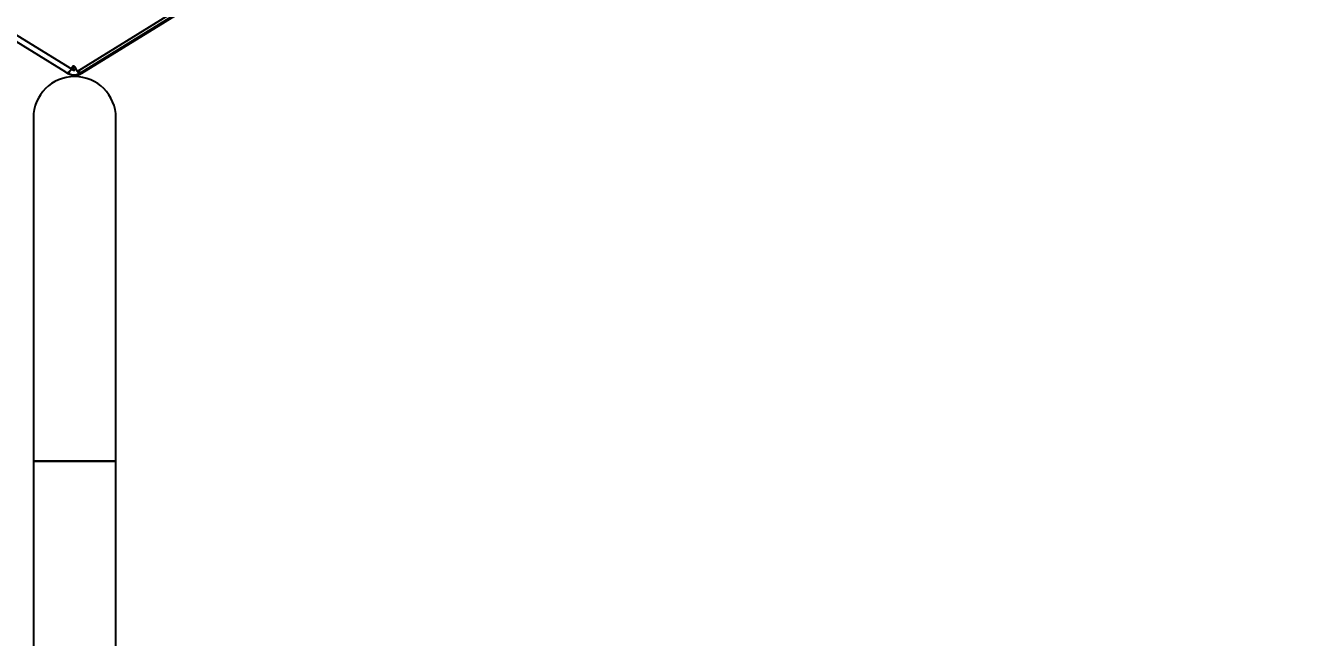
# Model space of a CAD drawing. Header units: millimetres. Extents: x -4720 to 4364, y -4819 to 4363.
# Drawn here: x 220 to 963, y -916 to -559 of the extents above; entities that cross this region are included whole.
import ezdxf

# ---------------------------------------------------------------- set-up
doc = ezdxf.new("R2010")
doc.units = ezdxf.units.MM
for name, color, linetype in [('DIKOM_ОБЪЕКТ', 7, 'Continuous'), ('DIKOM_РАЗМЕР_ЗОНА', 7, 'Continuous'), ('DIKOM_РАЗМЕР_ОБЪЕКТА', 7, 'Continuous')]:
    doc.layers.add(name, color=color, linetype=linetype)
doc.styles.add('style1', font='arial.ttf', dxfattribs={"width": 0.8})
doc.dimstyles.new('1-50', dxfattribs={"dimtxt": 300, "dimasz": 200, "dimexe": 100, "dimexo": 0, "dimgap": 100, "dimtad": 1, "dimdec": 0, "dimtxsty": 'style1', "dimcen": 0, "dimclrd": 7, "dimclre": 7, "dimadec": 1, "dimazin": 2, "dimtfac": 1, "dimtdec": 0, "dimtmove": 0, "dimatfit": 3, "dimfxl": 0, "dimlwd": 25, "dimlwe": 18, "dimarcsym": 0})

# ---------------------------------------------------------------- blocks, each defined once
blk = doc.blocks.new('*D9')
at = {"layer": 'Defpoints', "color": 0, "transparency": 16777216}
for p in [(-2136.5, 115.24), (2863.5, 115.24), (2863.5, -2539.25)]:
    blk.add_point(p, dxfattribs=at)
at = {"layer": 'DIKOM_РАЗМЕР_ОБЪЕКТА', "color": 7, "lineweight": 18, "transparency": 16777216}
for p, q in [((-2136.5, 115.24), (-2136.5, -2639.25)), ((2863.5, 115.24), (2863.5, -2639.25))]:
    blk.add_line(p, q, dxfattribs=at)
at = {"layer": 'DIKOM_РАЗМЕР_ОБЪЕКТА', "color": 7, "lineweight": 25, "transparency": 16777216}
blk.add_line((-1936.5, -2539.25), (2663.5, -2539.25), dxfattribs=at)
at = {"layer": 'DIKOM_РАЗМЕР_ОБЪЕКТА', "color": 7, "transparency": 16777216}
for points in [[(-1936.5, -2505.92), (-1936.5, -2572.58), (-2136.5, -2539.25)], [(2663.5, -2505.92), (2663.5, -2572.58), (2863.5, -2539.25)]]:
    blk.add_solid(points, dxfattribs=at)
at = {"layer": 'DIKOM_РАЗМЕР_ОБЪЕКТА', "color": 0, "transparency": 16777216, "insert": (363.5, -2286.08), "char_height": 300, "attachment_point": 5, "style": 'style1'}
blk.add_mtext('{\\fArial|b0|i0|c204|p34;5000}', dxfattribs=at)
blk = doc.blocks.new('*D10')
at = {"layer": 'Defpoints', "color": 0, "transparency": 16777216}
for p in [(-2674.62, 2212.87), (-210.39, 2212.87), (582.24, -1937.13)]:
    blk.add_point(p, dxfattribs=at)
at = {"layer": 'DIKOM_РАЗМЕР_ОБЪЕКТА', "color": 7, "lineweight": 18, "transparency": 16777216}
for p, q in [((-210.39, 2212.87), (-2774.62, 2212.87)), ((582.24, -1937.13), (-2774.62, -1937.13))]:
    blk.add_line(p, q, dxfattribs=at)
at = {"layer": 'DIKOM_РАЗМЕР_ОБЪЕКТА', "color": 7, "lineweight": 25, "transparency": 16777216}
blk.add_line((-2674.62, -1737.13), (-2674.62, 2012.87), dxfattribs=at)
at = {"layer": 'DIKOM_РАЗМЕР_ОБЪЕКТА', "color": 7, "transparency": 16777216}
for points in [[(-2707.95, 2012.87), (-2641.28, 2012.87), (-2674.62, 2212.87)], [(-2707.95, -1737.13), (-2641.28, -1737.13), (-2674.62, -1937.13)]]:
    blk.add_solid(points, dxfattribs=at)
at = {"layer": 'DIKOM_РАЗМЕР_ОБЪЕКТА', "color": 0, "transparency": 16777216, "insert": (-2927.79, 137.87), "char_height": 300, "attachment_point": 5, "rotation": 90, "style": 'style1'}
blk.add_mtext('4150', dxfattribs=at)
blk = doc.blocks.new('*D11')
at = {"layer": 'Defpoints', "color": 0, "transparency": 16777216}
for p in [(4363.5, 125.31), (-3636.5, 115.24), (4363.5, -4719.28)]:
    blk.add_point(p, dxfattribs=at)
at = {"layer": 'DIKOM_РАЗМЕР_ЗОНА', "color": 7, "lineweight": 18, "transparency": 16777216}
for p, q in [((4363.5, 125.31), (4363.5, -4819.28)), ((-3636.5, 115.24), (-3636.5, -4819.28))]:
    blk.add_line(p, q, dxfattribs=at)
at = {"layer": 'DIKOM_РАЗМЕР_ЗОНА', "color": 7, "lineweight": 25, "transparency": 16777216}
blk.add_line((-3436.5, -4719.28), (4163.5, -4719.28), dxfattribs=at)
at = {"layer": 'DIKOM_РАЗМЕР_ЗОНА', "color": 7, "transparency": 16777216}
for points in [[(-3436.5, -4685.94), (-3436.5, -4752.61), (-3636.5, -4719.28)], [(4163.5, -4685.94), (4163.5, -4752.61), (4363.5, -4719.28)]]:
    blk.add_solid(points, dxfattribs=at)
at = {"layer": 'DIKOM_РАЗМЕР_ЗОНА', "color": 0, "transparency": 16777216, "insert": (363.5, -4466.1), "char_height": 300, "attachment_point": 5, "style": 'style1'}
blk.add_mtext('8000', dxfattribs=at)
blk = doc.blocks.new('*D12')
at = {"layer": 'Defpoints', "color": 0, "transparency": 16777216}
for p in [(-4269.79, 4362.87), (248.26, 4362.87), (248.26, -4087.13)]:
    blk.add_point(p, dxfattribs=at)
at = {"layer": 'DIKOM_РАЗМЕР_ЗОНА', "color": 7, "lineweight": 18, "transparency": 16777216}
for p, q in [((248.26, 4362.87), (-4369.79, 4362.87)), ((248.26, -4087.13), (-4369.79, -4087.13))]:
    blk.add_line(p, q, dxfattribs=at)
at = {"layer": 'DIKOM_РАЗМЕР_ЗОНА', "color": 7, "lineweight": 25, "transparency": 16777216}
blk.add_line((-4269.79, -3887.13), (-4269.79, 4162.87), dxfattribs=at)
at = {"layer": 'DIKOM_РАЗМЕР_ЗОНА', "color": 7, "transparency": 16777216}
for points in [[(-4303.12, 4162.87), (-4236.45, 4162.87), (-4269.79, 4362.87)], [(-4303.12, -3887.13), (-4236.45, -3887.13), (-4269.79, -4087.13)]]:
    blk.add_solid(points, dxfattribs=at)
at = {"layer": 'DIKOM_РАЗМЕР_ЗОНА', "color": 0, "transparency": 16777216, "insert": (-4522.96, 137.87), "char_height": 300, "attachment_point": 5, "rotation": 90, "style": 'style1'}
blk.add_mtext('8450', dxfattribs=at)

msp = doc.modelspace()

# ---------------------------------------------------------------- linework, layer by layer
at = {"layer": 'DIKOM_ОБЪЕКТ'}
for p, q in [((127.69, -511.43), (246.34, -584.72)), ((249.75, -586.13), (368.57, -512.64)), ((266.76, -577.81), (373.52, -511.63)), ((243.2, -586.67), (124.54, -513.38)), ((370.2, -513.65), (251.38, -587.14)), ((252.51, -587.14), (352.63, -525.31)), ((352.62, -525.25), (267.29, -577.81)), ((267.14, -577.57), (267.29, -577.81)), ((244.52, -587.48), (243.18, -586.65)), ((245.52, -585.86), (244.52, -587.48)), ((246.34, -584.72), (247.01, -583.47)), ((246.91, -584.93), (246.4, -584.61)), ((246.47, -584.47), (247.22, -584.93)), ((246.91, -584.93), (246.79, -585.12)), ((247.22, -584.93), (246.91, -584.93)), ((247.49, -584.72), (247.27, -585.02)), ((247.48, -583.14), (247.43, -583.11)), ((247.51, -583.08), (247.48, -583.14)), ((247.48, -583.14), (247.49, -584.72)), ((248.16, -583.47), (247.49, -584.72)), ((248.16, -583.27), (248.16, -583.47)), ((248.31, -583.47), (249.75, -586.13)), ((249.93, -586.02), (250.83, -587.48)), ((250.48, -585.68), (251.38, -587.14)), ((252.18, -586.65), (250.83, -587.48)), ((263.33, -579.93), (251.13, -587.47)), ((251.38, -587.14), (252.83, -586.25)), ((263.84, -579.94), (251.64, -587.48)), ((251.95, -587.48), (253.29, -586.65)), ((252.18, -586.65), (252.18, -586.65)), ((253.94, -586.25), (252.51, -587.14)), ((253.94, -586.25), (253.94, -586.25)), ((263.84, -579.94), (263.69, -579.7)), ((247.91, -588.37), (248.2, -588.36)), ((248.4, -588.38), (248.7, -588.38)), ((250.83, -587.48), (251.13, -587.47)), ((251.5, -587.24), (251.64, -587.48)), ((251.64, -587.48), (251.95, -587.48)), ((252.51, -587.14), (252.51, -587.14)), ((224.26, -613.13), (224.26, -813.13)), ((272.26, -813.13), (272.26, -613.13)), ((224.26, -813.13), (224.26, -1368.97)), ((224.26, -813.13), (272.26, -813.13)), ((248.26, -813.13), (224.26, -813.13)), ((272.26, -813.13), (248.26, -813.13)), ((272.26, -1368.97), (272.26, -813.13))]:
    msp.add_line(p, q, dxfattribs=at)
at = {"layer": 'DIKOM_ОБЪЕКТ', "flags": 128}
for points in [[(277.46, -571.13), (277.82, -570.9), (278.46, -570.51), (279.33, -569.97), (280.34, -569.35), (281.43, -568.68), (282.5, -568.02), (283.46, -567.42), (284.24, -566.94), (284.78, -566.6), (285.02, -566.45), (284.96, -566.49), (284.59, -566.71), (283.95, -567.11), (283.09, -567.64), (282.07, -568.27), (280.99, -568.94), (279.92, -569.6), (278.96, -570.2), (278.17, -570.68), (277.64, -571.01), (277.39, -571.16), (277.46, -571.13)], [(280.09, -569.97), (279.23, -570.5), (278.59, -570.9), (278.23, -571.13), (278.16, -571.17), (278.41, -571.02), (278.95, -570.69), (279.73, -570.2), (280.69, -569.61), (281.76, -568.95), (282.85, -568.28), (283.86, -567.65), (284.73, -567.12), (285.37, -566.72), (285.73, -566.49), (285.79, -566.45), (285.54, -566.6), (285.01, -566.93), (284.23, -567.42), (283.26, -568.01), (282.19, -568.67), (281.11, -569.34), (280.09, -569.97)], [(263.33, -579.93), (263.83, -579.62), (264.32, -579.32), (264.8, -579.02), (265.26, -578.74), (265.69, -578.47), (266.09, -578.23), (266.45, -578), (266.76, -577.81)], [(267.29, -577.81), (266.97, -578.01), (266.6, -578.23), (266.2, -578.48), (265.77, -578.75), (265.31, -579.03), (264.83, -579.33), (264.34, -579.63), (263.84, -579.94)]]:
    msp.add_lwpolyline(points, dxfattribs=at)
at = {"layer": 'DIKOM_ОБЪЕКТ'}
for centre, radius, start, end in [((247.97, -582.37), 3, 238.2812, 272.20801), ((248.49, -582.38), 3, 238.28382, 269.12675), ((248.26, -613.13), 24, 90, 180), ((248.26, -613.13), 24, 0, 180), ((248.49, -582.37), 6, 238.28558, 263.2131), ((248.49, -582.38), 6, 266.65658, 301.72146), ((247.97, -582.37), 6, 272.21421, 301.71678), ((248.26, -613.13), 24, 0, 90)]:
    msp.add_arc(centre, radius, start, end, dxfattribs=at)
for centre, major_axis, ratio, start_param, end_param in [((247.66, -583.87), (-0.008, 0.803), 0.934126, 5.22688, 7.321275), ((252.18, -586.65), (0.75, 0.464), 0.000901, 4.713983, 6.808378), ((253.29, -586.65), (0.75, 0.464), 0.001023, 5.761186, 7.855581)]:
    msp.add_ellipse(centre, major_axis=major_axis, ratio=ratio, start_param=start_param, end_param=end_param, dxfattribs=at)
for points, knots in [([(243.2, -586.67), (243.45, -586.76), (243.91, -586.94), (244.75, -586.63), (245.55, -585.93), (246.06, -585.14), (246.34, -584.72)], [0, 0, 0, 0, 0.273195, 0.500024, 0.730399, 1, 1, 1, 1]), ([(249.26, -584.93), (248.99, -585.07), (248.5, -585.31), (247.67, -585.41), (246.85, -585.31), (246.37, -585.07), (246.1, -584.93)], [0, 0, 0, 0, 0.275459, 0.499914, 0.727774, 1, 1, 1, 1]), ([(247.48, -583.14), (247.37, -583.37), (247.17, -583.79), (246.88, -584.14), (246.68, -584.18), (246.62, -584.19)], [0, 0, 0, 0, 0.461675, 0.837897, 1, 1, 1, 1]), ([(247.22, -584.93), (247.48, -585.09), (247.75, -585.25), (248.06, -585.29), (248.07, -585.29)], [0, 0, 0, 0, 0.978099, 1, 1, 1, 1]), ([(250.83, -587.48), (250.29, -587.76), (249.3, -588.26), (247.67, -588.44), (246.04, -588.25), (245.06, -587.75), (244.52, -587.48)], [0, 0, 0, 0, 0.27319, 0.500015, 0.730402, 1, 1, 1, 1]), ([(248.7, -588.37), (248.73, -588.37), (249.27, -588.44), (250.43, -588.23), (251.42, -587.74), (251.95, -587.48)], [0, 0, 0, 0, 0.026753, 0.475214, 1, 1, 1, 1])]:
    msp.add_open_spline(points, degree=3, knots=knots, dxfattribs=at)

# ---------------------------------------------------------------- dimensions: what is measured, and where the dimension line sits
at = {"layer": 'DIKOM_РАЗМЕР_ЗОНА'}
dim = msp.add_linear_dim(base=(-4269.79, 4362.87), p1=(248.26, -4087.13), p2=(248.26, 4362.87), angle=90, dimstyle='1-50', dxfattribs=at)
dim.commit()
dim.dimension.update_dxf_attribs({"geometry": '*D12', "text_midpoint": (-4269.79, 137.87), "dimtype": 160})
dim = msp.add_linear_dim(base=(4363.5, -4719.28), p1=(-3636.5, 115.24), p2=(4363.5, 125.31), dimstyle='1-50', dxfattribs=at)
dim.commit()
dim.dimension.update_dxf_attribs({"geometry": '*D11', "text_midpoint": (363.5, -4719.28), "dimtype": 160})
at = {"layer": 'DIKOM_РАЗМЕР_ОБЪЕКТА'}
dim = msp.add_linear_dim(base=(-2674.62, 2212.87), p1=(582.24, -1937.13), p2=(-210.39, 2212.87), angle=90, dimstyle='1-50', dxfattribs=at)
dim.commit()
dim.dimension.update_dxf_attribs({"geometry": '*D10', "text_midpoint": (-2674.62, 137.87), "dimtype": 160})
dim = msp.add_linear_dim(base=(2863.5, -2539.25), p1=(-2136.5, 115.24), p2=(2863.5, 115.24), text='{\\fArial|b0|i0|c204|p34;<>}', dimstyle='1-50', dxfattribs=at)
dim.commit()
dim.dimension.update_dxf_attribs({"geometry": '*D9', "text_midpoint": (363.5, -2539.25), "dimtype": 160})

doc.saveas('drawing.dxf')
